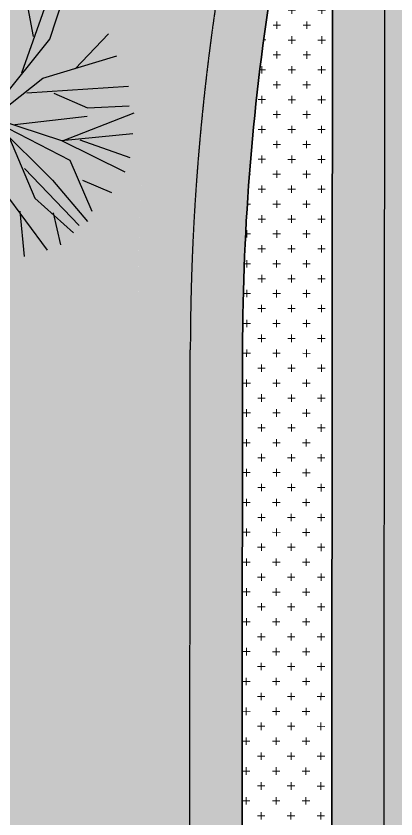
# Model space of a CAD drawing. Header units: millimetres. Extents: x -1030105 to 906887, y -616134 to 1220667.
# Drawn here: x -685619 to -672906, y -382964 to -356057 of the extents above; entities that cross this region are included whole.
import ezdxf

# ---------------------------------------------------------------- set-up
doc = ezdxf.new("R2010")
doc.units = ezdxf.units.MM
doc.header["$MEASUREMENT"] = 0
doc.linetypes.add('ACAD_ISO10W100', pattern=[18.5, 12, -3, 0.5, -3])
doc.linetypes.add('DASHED', pattern=[0.75, 0.5, -0.25])
for name, color, linetype in [('DA-LANS-TREE', 7, 'Continuous'), ('KTCQ CẢNH QUAN', 192, 'Continuous'), ('N-cay lon', 192, 'Continuous'), ('T-timduong', 1, 'DASHED')]:
    doc.layers.add(name, color=color, linetype=linetype)
doc.layers.add('QH_HTKT_GT_Longduong', color=7, linetype='Continuous', lineweight=35)
doc.layers.add('TMB-KHU B-XREF$0$GRASS', color=95, linetype='Continuous', lineweight=0, transparency=0.6)
pattern_1 = [(359.9394938158123, (-1186721561.658635, -431575606.1119671), (0.8448255484879041, 799.9995539184962), []), (89.9394938158124, (-1186721561.658635, -431575606.1119671), (-399.1549514107602, 800.42196669274), [800.0000000000002, -800.0000000000002])]

# ---------------------------------------------------------------- blocks, each defined once
blk = doc.blocks.new('11')
at = {"layer": 'N-cay lon', "color": 66, "linetype": 'Continuous', "true_color": 0x50710f, "extrusion": (0, 0, -1)}
for p, q in [((-0.8493883115006611, 8.622475802898407), (1.045323515078053, 15.30620115064085)), ((2.994213696569204, 11.38457165937871), (1.861652409657836, 15.22577556571923)), ((-4.133730978239328, 8.749743212712929), (-3.539968090830371, 14.77650450798683)), ((-0.6116700826678425, 5.458361273631454), (-2.685357840266079, 15.084900630638)), ((-0.8302361299283803, 8.8168726391159), (-2.005083761410788, 15.01787931006402)), ((-0.8493883115006611, 8.622475802898407), (-0.8975696181878448, 15.10504957591183)), ((3.013365878141485, 11.57896849489771), (3.338975594146177, 14.88394439616241)), ((-2.688717623474076, 3.89631178509444), (-6.258906268514693, 13.67028798907995)), ((4.571315349196084, 9.266227803425863), (6.916513547184877, 13.55003716493957)), ((4.552163167623803, 9.071830967906862), (8.763663751073182, 12.77912548230961)), ((5.859106640797108, 5.60598843335174), (8.899744088295847, 12.76571870362386)), ((-7.105644583934918, 7.864811137085781), (-9.443493473925628, 12.02107074880041)), ((5.859106640797108, 5.60598843335174), (10.534284307505, 11.23064443469048)), ((-4.752530951518565, 6.651458175620064), (-11.38448619889095, 10.44561699568294)), ((-10.38790316320956, 6.617809810675681), (-12.45171649148688, 9.372956201201305)), ((5.859106640797108, 5.60598843335174), (11.74155391193926, 9.541330049745739)), ((0.09554149047471583, 0.08856151672080159), (12.63639445579611, 8.864215150941163)), ((-7.977358507690951, 5.987649870570749), (-13.16829243919346, 7.676871613832191)), ((8.5225677608978, 4.75473024463281), (12.79361400497146, 7.670997572597116)), ((-8.906597997411154, 3.527382204541937), (-14.02092068805359, 5.994216812541708)), ((-5.739237043424509, 3.607897916343063), (-13.40010816266295, 6.718291698954999)), ((4.676960743963718, 3.366921102628112), (13.88387888949364, 6.189494345104322)), ((-9.718919388949871, 0.8592088383156806), (-13.99976349773351, 4.814326933119446)), ((6.838514467235655, 0.209474690258503), (13.98363183648326, 4.412984173279256)), ((9.223947986843996, 3.507824073778465), (14.44920178526081, 4.955966917099431)), ((8.898335756384768, 0.2028226505499333), (14.76157980330754, 3.943772460101172)), ((10.06333448016085, 0.8732064310461283), (15.17167018074542, 2.529254974797368)), ((-11.78074568673037, 2.240147592499852), (-15.08423802035395, 2.173043688293546)), ((9.888949779910035, 0.4978195379953831), (15.05875204247423, -0.01151484018191695)), ((-8.084376655053347, -0.6758399098180234), (-15.46921726164874, -0.3409481490962207)), ((-8.084376655053347, -0.6758399098180234), (-14.62791778787505, -4.349740362726152)), ((-8.22043147077784, -0.6624356457032263), (-13.86706846521702, -6.387666177004576)), ((-9.812703323666938, -1.487085062544793), (-15.35038618312683, -1.923028420656919)), ((4.995272194966674, -1.768176998477429), (15.27533105923794, -1.99581856909208)), ((0.7606273911660537, -2.921373998047784), (8.429372959653847, -11.52882298873737)), ((3.500699751777574, -2.995019322261214), (9.808945691445842, -11.46845622221008)), ((-2.755461977911182, -3.752770610153675), (-12.17316877830308, -8.713826596038416)), ((9.505881004733965, -3.390372392255813), (14.85004244628362, -3.524317363742739)), ((11.68270701391157, -3.604835589416325), (14.26954683591612, -5.233808728866279)), ((-9.186005893861875, -4.885883269598708), (-13.08914853422903, -6.85690089687705)), ((-5.338421904249117, -4.872383849695325), (-9.186005893861875, -4.885883269598708)), ((-3.646397104370408, -5.824244604678825), (-9.798923477297649, -11.10706692188978)), ((-1.412214121897705, -5.455481715966016), (-0.7393173871096224, -13.96259501669556)), ((7.683795922785066, -6.547913960414007), (12.75780169828795, -8.029332089005038)), ((7.819850738393143, -6.561318224528804), (13.02795736421831, -6.681858931202441)), ((1.952650231309235, -7.553674111375585), (8.140088119544089, -13.07072101789527)), ((9.53100219834596, -7.31877962895669), (11.28436595294625, -10.43601073417813)), ((-6.344280177727342, -8.110340944724157), (-8.04753669560887, -12.84998830524273)), ((2.67311361792963, -8.606099339202046), (3.847986771026626, -14.80710852472112)), ((-2.668976308079436, -9.84655071143061), (-2.097758449963294, -15.20284914784133)), ((-0.9789540028432384, -9.424099230673164), (2.74044710630551, -14.89427627623081)), ((4.209974919911474, -9.73903425829485), (5.187326695071533, -13.76125625800341))]:
    blk.add_line(p, q, dxfattribs=at)
at = {"layer": 'N-cay lon', "color": 66, "linetype": 'Continuous', "true_color": 0x5d8311, "extrusion": (0, 0, -1)}
for p, q in [((0.1338559113210067, 0.4774572739843279), (2.994213696569204, 11.38457165937871)), ((-2.820815979037434, 1.16112212673761), (-7.977358507690951, 5.987649870570749))]:
    blk.add_line(p, q, dxfattribs=at)
at = {"layer": 'N-cay lon', "color": 63, "linetype": 'Continuous', "true_color": 0xb1e746, "extrusion": (0, 0, -1)}
for p, q in [((-0.002122340258210897, 0.4908539948519319), (-0.8493883115006611, 8.622475802898407)), ((0.09554149047471583, 0.08856151672080159), (4.552163167623803, 9.071830967906862)), ((-0.4103378304280341, 0.5310718161053956), (-4.752530951518565, 6.651458175620064)), ((0.09554149047471583, 0.08856151672080159), (5.859106640797108, 5.60598843335174)), ((-0.5654682631138712, 0.350071701221168), (-8.906597997411154, 3.527382204541937)), ((2.563562806113623, 0.0417962558567524), (9.223947986843996, 3.507824073778465)), ((-0.2934096745448187, 0.3232682016678154), (-9.718919388949871, 0.8592088383156806)), ((-0.3125719137024134, 0.12876927992329), (-8.084376655053347, -0.6758399098180234)), ((-0.4294900120003149, 0.336674980353564), (-3.646397104370408, -5.824244604678825)), ((-0.04043676098808646, 0.101958237355575), (-2.668976308079436, -9.84655071143061)), ((0.09554149047471583, 0.08856151672080159), (8.898335756384768, 0.2028226505499333)), ((0.09554149047471583, 0.08856151672080159), (9.505881004733965, -3.390372392255813)), ((0.09554149047471583, 0.08856151672080159), (7.683795922785066, -6.547913960414007)), ((-2.954891307512298, -0.1997578092850745), (-9.517510571866296, -4.06808816245757)), ((-0.05958894244395196, -0.09243859816342592), (1.952650231309235, -7.553674111375585))]:
    blk.add_line(p, q, dxfattribs=at)
blk.add_circle((0, 2.328306436538696e-10), 0.3205625640602738, dxfattribs=at)

msp = doc.modelspace()

# ---------------------------------------------------------------- hatches: boundary and pattern name
at = {"layer": 'DA-LANS-TREE', "true_color": 0xc1a88b}
h = msp.add_hatch(dxfattribs=at)
h.set_pattern_fill('AR-B88', color=253, scale=100, angle=-0.06050618418760054)
h.set_pattern_definition(pattern_1)
h.paths.add_polyline_path([(-673681.2479272287, -328713.4805356265), (-652281.1662095017, -279369.0644590586, -0.02271653516886338), (-639086.1166458966, -252660.6126450311, 0.01132302272290412), (-632656.9294434958, -239119.9153703611, 0.2026153585533865), (-632624.5059293131, -237563.2497655863), (-633303.2612699983, -235858.8823790949, -0.2099681652955798), (-633247.0749102079, -234251.0458452708, 0.003597455913750831), (-631403.488101169, -229898.4743774495), (-630821.3994866074, -228481.8435610591, -0.1990751301249834), (-629740.923855341, -227395.9053089306), (-628047.2317580744, -226689.9690154483, 0.2026153585483798), (-626956.5811243113, -225578.7803345532, 0.0112058025192961), (-621816.412700217, -211663.4364690244, -0.03284455376716939), (-614898.1606428311, -193134.0005847554), (-609947.2500031001, -181755.3369672689), (-605110.9426748417, -171614.0634481933, -0.002028170822641978), (-606602.9985643232, -171055.3338136258), (-621724.2227192686, -205834.8660445846), (-638345.007005607, -244028.0071793607), (-654952.3377248703, -282235.9470132986), (-671567.0677938396, -320450.6136316746), (-673023.3800588204, -323680.1266890398), (-674565.1183325844, -327365.7125444534), (-675530.3843488358, -329946.0926549462), (-678769.9063709793, -339256.58120635), (-680995.0650332593, -344955.4818838791), (-682231.417856629, -347579.5877688981), (-684051.6467670912, -350720.983432136), (-685052.5733620855, -352117.4596945324), (-686689.172615713, -353929.6525333119), (-688520.8497158792, -355378.603533169), (-689577.6138806418, -356014.9599583581), (-690205.8883085307, -356275.2890638845), (-691652.8036871399, -356779.8045620088), (-693190.5312054106, -357110.0984905034), (-694272.8607326308, -357242.6231859409), (-696520.2600098632, -357312.5980903425), (-698277.9548110142, -357207.6743785948), (-701968.9144764447, -356670.9092998785), (-705848.8977717187, -355792.4278661372), (-713878.6105163258, -353456.2957553498), (-719929.9886103496, -351646.1788631284), (-722901.8628273171, -350874.6455612668), (-727218.6506906345, -350007.4340152873), (-727233.882178565, -350004.3741417697), (-741380.5730668658, -353108.5399713689), (-756118.7864758959, -356342.5015325112), (-763043.0210243051, -357861.8657970142), (-770856.7873060785, -359578.4362427336), (-785594.5988329784, -362816.1192956375), (-798844.0204732018, -365726.8240595973), (-800332.4504537038, -366053.4252483469), (-818018.3070025705, -369934.1798071171), (-832756.5197389412, -373168.1421082221), (-834653.1593187852, -373584.3157150141), (-834021.2909635147, -378573.0854377362), (-831679.0064017875, -378059.2401980088), (-816940.6414584131, -374825.9670564011), (-799254.603536644, -370946.0397686163), (-797766.1599910662, -370619.5085750633), (-784515.39652463, -367709.1588849697), (-769777.4333436419, -364472.1651320205), (-761963.5870616159, -362755.9602318349), (-755040.4852501452, -361237.1840851746), (-740302.1208856753, -358003.9119581603), (-727181.5915669464, -355125.5569171522), (-724016.4150268189, -355761.5720624478), (-721268.2065942683, -356475.1763205457), (-716529.1187206418, -357892.9962469451), (-715286.6594749584, -358264.709861223), (-705046.4095316916, -361244.486240401, 0.07063324323441492), (-703376.6369848119, -361483.4307227241), (-686008.1165829164, -361502.5848428652), (-680886.6271149365, -361710.2551653977, -0.08745431671613971)])
at = {"layer": 'DA-LANS-TREE', "true_color": 0x878787}
h = msp.add_hatch(color=252, dxfattribs=at)
h.dxf.hatch_style = 1
h.paths.add_polyline_path([(-658873.1622604013, -403037.5252910231), (-658072.0308471194, -398488.9705876001, 0.004608301134458799), (-663066.2599289019, -398753.3395744568, -0.4328354817856339), (-671562.7527545178, -390760.3130302741), (-671512.8183794082, -343475.4302168773, -0.1025779447119858), (-669855.7426457722, -335525.5071045178), (-654886.1815337823, -301077.6521688809), (-651874.4791283472, -289741.6271869488), (-651259.8413910281, -288324.3924001218), (-655393.6573555423, -286546.26237814), (-656002.9450496258, -287951.1610081965), (-660389.0491939113, -298686.3246054216), (-674079.6583304764, -330190.882812852, 0.1025784749789194), (-681536.5744228538, -365965.7100744477), (-681565.7796584626, -393621.3308400644, -0.3689872543247017), (-688324.5302701117, -401516.0029195513, 0.002996671860204057), (-691534.2827954604, -402039.8492967127), (-690996.4702891028, -406519.8956132186, -0.0303022457652634)])
h.paths.add_polyline_path([(-678065.7816099203, -393625.0269517723), (-678037.9275632983, -367248.9012305803, -0.0402912013048052), (-677011.7300550141, -354700.0842049818, -0.9225386098580906), (-675024.8455157895, -354862.5645375524), (-675065.7832827708, -393628.1950476784, -1)], flags=16)
at = {"layer": 'DA-LANS-TREE', "true_color": 0xc1a88b}
h = msp.add_hatch(dxfattribs=at)
h.set_pattern_fill('AR-B88', color=253, scale=100, angle=-0.06050618418760054)
h.set_pattern_definition(pattern_1)
edge = h.paths.add_edge_path()
edge.add_line((-681565.7796586349, -393621.330840221), (-681536.574422838, -365965.7100741188))
edge.add_arc((-591536.6243211892, -366060.7529574048), 90000.00028574887, 177.2152552349857, 179.9394938102781, ccw=False)
edge.add_line((-681430.3443616377, -361688.2080760916), (-686008.1165829165, -361502.5848428652))
edge.add_line((-686008.1165829164, -361502.5848428652), (-686045.7687045923, -395644.6731733908))
edge.add_line((-686045.7687045923, -395644.6731733908), (-689049.0752963228, -398641.3629304299))
edge.add_line((-689049.0752963228, -398641.3629304299), (-703449.0665411256, -398625.4825252843))
edge.add_line((-703449.0665411258, -398625.4825252842), (-703451.7349848839, -401045.1675911956))
edge.add_line((-703451.7349847273, -401045.1675913678), (-718451.7258627908, -401028.625502039))
edge.add_line((-718451.7258627908, -401028.625502039), (-718455.0541587735, -404046.6485860667))
edge.add_line((-718455.0541587735, -404046.6485860667), (-733455.0450376828, -404030.106497192))
edge.add_line((-733455.0450376826, -404030.106497192), (-733459.4744089617, -408046.5590708123))
edge.add_line((-733459.4744089618, -408046.5590708124), (-748459.4652868687, -408030.0169816557))
edge.add_line((-748459.4652870251, -408030.0169814834), (-748464.2322786318, -412352.6164529119))
edge.add_line((-748464.232278632, -412352.616452912), (-763464.2231571653, -412336.0743630662))
edge.add_line((-763464.2231571651, -412336.0743630662), (-763468.0829774045, -415836.0722355442))
edge.add_line((-763468.0829774046, -415836.0722355442), (-762547.8892786391, -419622.9374606108))
edge.add_arc((-806510.5968675076, -238681.8479014581), 186205.2565030312, 283.6563609440794, 286.6447903439455)
edge.add_arc((-608325.5558022913, -878314.9162006485), 483440.0888909462, 101.28737821869203, 107.43485106504289, ccw=False)
edge.add_arc((-646227.4517619095, -669551.9641312767), 271321.655091696, 98.92582157447117, 102.06713864912717, ccw=False)
edge.add_arc((-689565.7751973299, -393612.8825847635), 7999.999999571735, 278.9258215730435, 359.9394938156965)
at = {"layer": 'TMB-KHU B-XREF$0$GRASS', "true_color": 0x83ac2a}
h = msp.add_hatch(dxfattribs=at)
h.set_pattern_fill('CROSS', color=65, scale=2000, angle=-0.06050618418760054)
h.set_pattern_definition([(359.9394938158123, (-1186721558.212162, -431575598.5652471), (500.5277371668651, 499.4717052312552), [250, -750.0000000000001]), (89.9394938158124, (-1186721433.344235, -431575723.6971814), (-499.4717052312551, 500.5277371668651), [250.0000000000001, -750.0000000000002])])
edge = h.paths.add_edge_path()
edge.add_line((-675065.7832825985, -393628.1950475218), (-675024.8455156327, -354862.5645377247))
edge.add_arc((-676024.8449579012, -354861.5085056515), 999.9999998703706, -0.06050619207570057, 170.7104226065867)
edge.add_arc((-599787.9711952712, -367331.535729474), 78250.00000041354, 170.7104226098705, 179.9394938132963)
edge.add_line((-678037.9275632983, -367248.901227119), (-678065.7816099206, -393625.0269517723))
edge.add_arc((-676565.7824462596, -393626.6109996471), 1500.000000063735, 179.9394938169081, 359.9394938201953)

# ---------------------------------------------------------------- linework, layer by layer
at = {"layer": 'QH_HTKT_GT_Longduong', "flags": 128}
msp.add_lwpolyline([(-675065.7832825985, -393628.1950475218), (-675024.8455156328, -354862.5645377247, 0.9225386098518931), (-677011.7300550141, -354700.0842049818, 0.0402912012939618), (-678037.9275632983, -367248.901227119), (-678065.7816099203, -393625.0269517723, 1.000000000066609)], format="xyb", close=True, dxfattribs=at)
at = {"layer": 'T-timduong', "color": 242, "linetype": 'ACAD_ISO10W100'}
for p, q in [((-673324.4628951019, -401848.1958319258), (-673254.5731392291, -335666.7540476824)), ((-679825.2458275976, -402586.1539460147), (-679787.9265871542, -367247.0531712024))]:
    msp.add_line(p, q, dxfattribs=at)
msp.add_arc((-599787.9711953183, -367331.5357269995), 80000.00000000001, 156.5542004861363, 179.9394938146598, dxfattribs=at)

# ---------------------------------------------------------------- block references
at = {"layer": 'KTCQ CẢNH QUAN', "xscale": 320.0000000000005, "yscale": 320.0000000000005, "zscale": 320.0000000000005, "rotation": 156.0410890510687}
msp.add_blockref('11', (-686550.4961134417, -359368.7692700587), dxfattribs=at)

doc.saveas('drawing.dxf')
